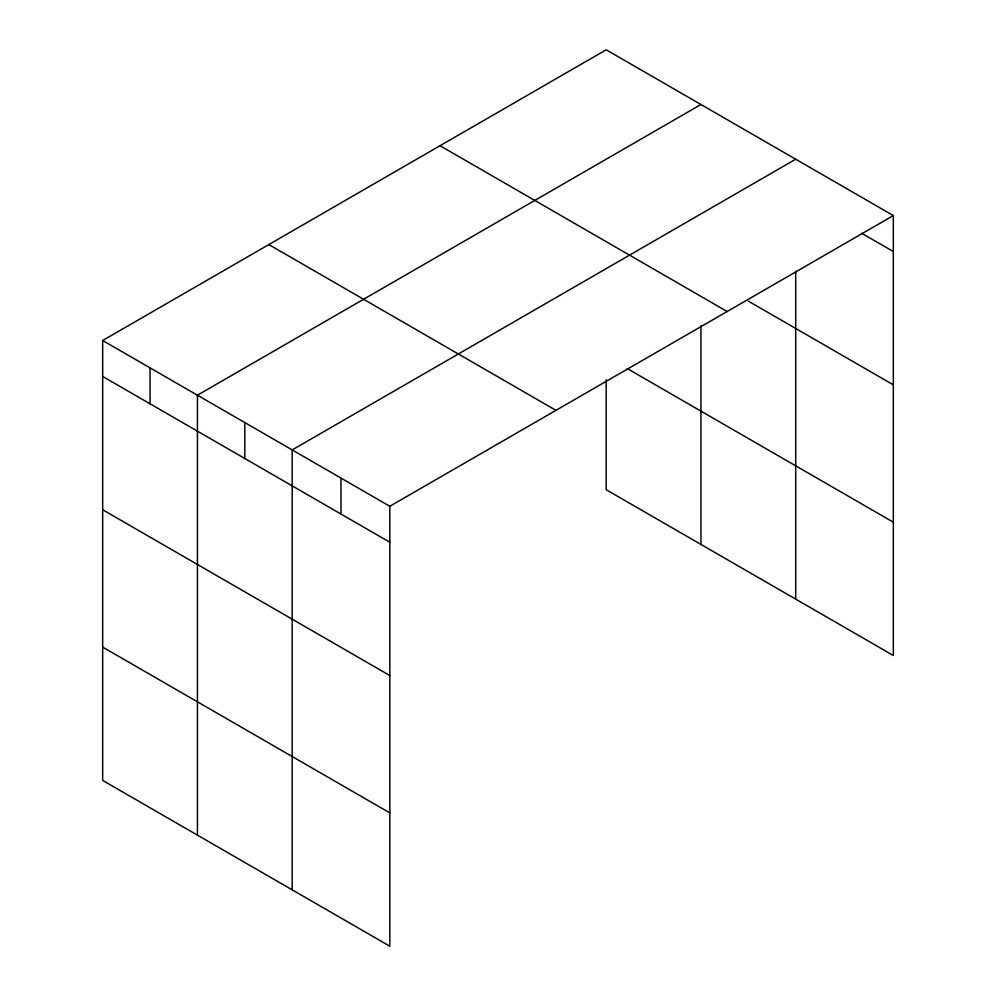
<?xml version="1.0" encoding="UTF-8"?>
<svg xmlns="http://www.w3.org/2000/svg" width="996" height="996" viewBox="0 0 996 996"><rect width="100%" height="100%" fill="white"/><g stroke="black" fill="none" stroke-linecap="round" stroke-linejoin="round"><path stroke-width="1.49" d="M102.675 340.508L389.81 506.279L389.81 946.2L102.675 780.428L102.675 340.508L606.191 49.8L893.325 215.572L893.325 655.493L606.191 489.721L606.191 379.663M700.947 104.505L197.432 395.213L197.432 835.134M795.704 159.211L292.189 449.918L292.189 889.839M389.81 506.279L893.325 215.572M861.665 233.238L893.325 251.527M748.32 301.116L893.325 384.83M440.033 145.727L727.167 311.511M627.243 368.57L893.325 522.19M268.833 244.568L555.967 410.352M102.675 376.451L389.81 542.222M102.675 509.765L389.81 675.537M102.675 647.114L389.81 812.885M795.704 271.111L795.704 599.131M700.947 325.655L700.947 544.426M340.993 478.092L340.993 514.048M244.804 422.565L244.804 458.509M150.047 367.86L150.047 403.803"/></g></svg>
